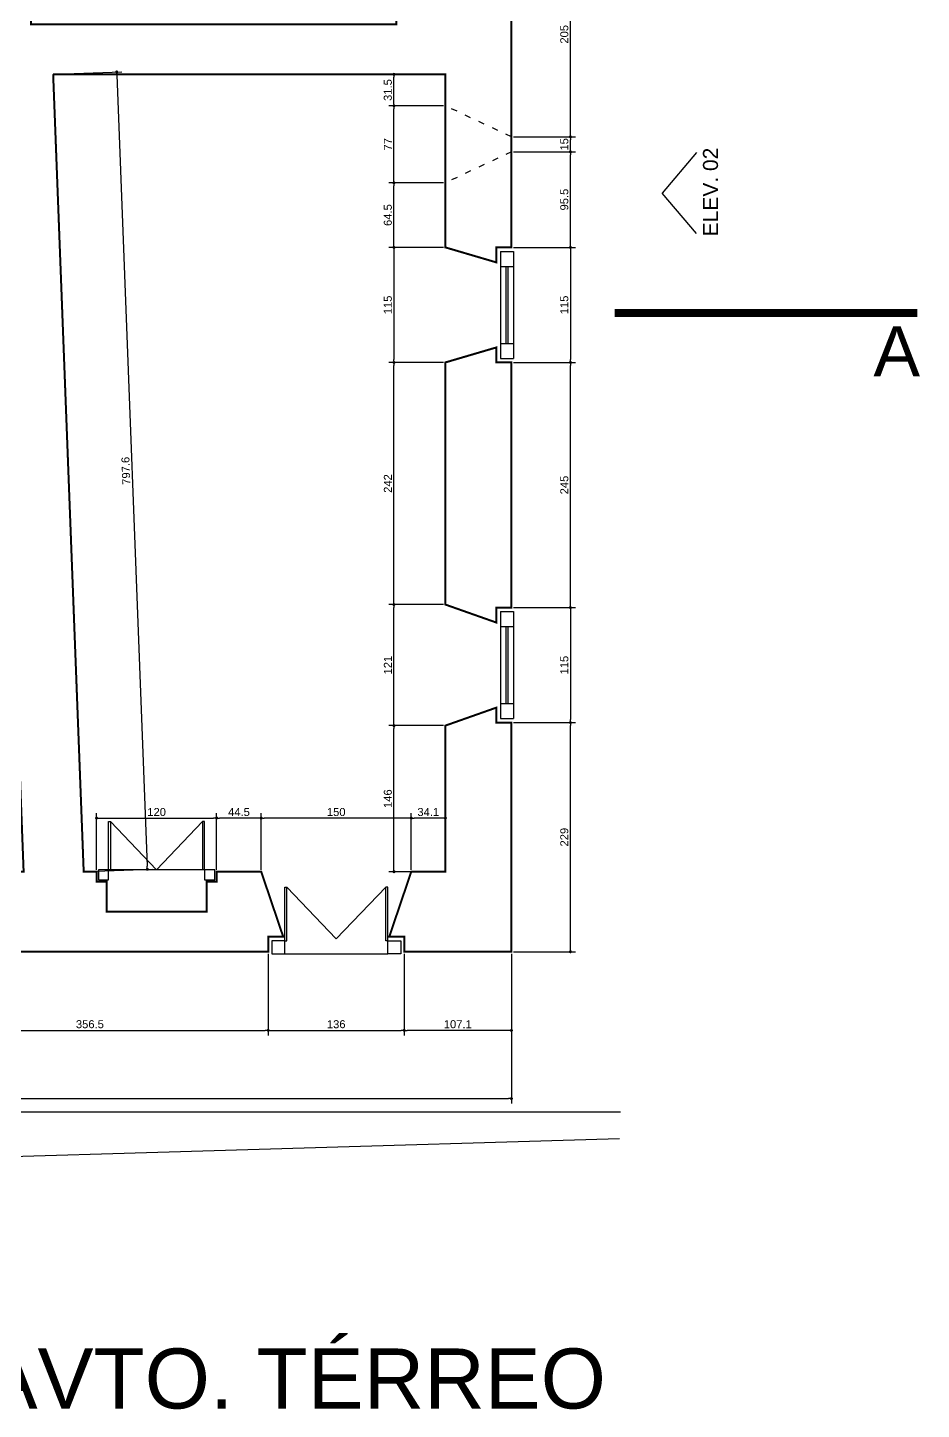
# Model space of a CAD drawing. Extents: x 18300 to 45581, y 436 to 7791.
# Drawn here: x 19875 to 20768, y 5236 to 6617 of the extents above; entities that cross this region are included whole.
import ezdxf

# ---------------------------------------------------------------- set-up
doc = ezdxf.new("R2010")
doc.units = 0
doc.header["$PDMODE"] = 35
doc.linetypes.add('ACAD_ISO03W100', pattern=[30, 12, -18])
doc.linetypes.add('CENTER2', pattern=[28.575, 19.05, -3.175, 3.175, -3.175])
doc.layers.get('0').update_dxf_attribs({"linetype": 'CONTINUOUS'})
doc.layers.get('DEFPOINTS').update_dxf_attribs({"linetype": 'CONTINUOUS'})
for name, color, linetype in [('COTA', 7, 'CONTINUOUS'), ('PAREDE', 7, 'CONTINUOUS'), ('PAREDE_FINA', 7, 'CONTINUOUS')]:
    doc.layers.add(name, color=color, linetype=linetype)
doc.styles.add('TEXTO', font='ARIAL.TTF')
doc.dimstyles.new('COTA', dxfattribs={"dimtxt": 8, "dimasz": 3, "dimexe": 5, "dimexo": 2, "dimgap": 2, "dimtad": 1, "dimdec": 1, "dimzin": 9, "dimdsep": 46, "dimtxsty": 'TEXTO', "dimblk1": 'DOT', "dimblk2": 'DOT', "dimsah": 1, "dimcen": 0, "dimclrd": 256, "dimclre": 256, "dimclrt": 256, "dimadec": 0, "dimazin": 0, "dimtfac": 0.06, "dimtdec": 1, "dimtmove": 0, "dimatfit": 3, "dimldrblk": 'DOT', "dimfxl": 1, "dimtolj": 1, "dimtzin": 0, "dimarcsym": 0})

# ---------------------------------------------------------------- blocks, each defined once
blk = doc.blocks.new('_DOT')
at = {"color": 0, "linetype": 'ByBlock'}
blk.add_line((-0.5, 0), (-1, 0), dxfattribs=at)
at = {"color": 0, "linetype": 'ByBlock', "const_width": 0.5}
blk.add_lwpolyline([(-0.25, 0, 1), (0.25, 0, 1)], format="xyb", close=True, dxfattribs=at)
blk = doc.blocks.new('*D59')
at = {"layer": 'COTA', "lineweight": -2}
for p, q in [((20115.4, 5691), (20115.4, 5609.4)), ((19758.9, 5671), (19758.9, 5609.4)), ((19761.9, 5614.4), (20112.4, 5614.4))]:
    blk.add_line(p, q, dxfattribs=at)
at = {"layer": 'DEFPOINTS', "color": 0}
for p in [(20115.4, 5693), (19758.9, 5673), (20115.4, 5614.4)]:
    blk.add_point(p, dxfattribs=at)
at = {"layer": 'COTA', "lineweight": -2, "xscale": 3, "yscale": 3, "zscale": 3, "rotation": 180}
blk.add_blockref('_DOT', (19758.9, 5614.4), dxfattribs=at)
at = {"layer": 'COTA', "lineweight": -2, "xscale": 3, "yscale": 3, "zscale": 3}
blk.add_blockref('_DOT', (20115.4, 5614.4), dxfattribs=at)
at = {"layer": 'COTA', "insert": (19937.2, 5620.5), "char_height": 8, "attachment_point": 5, "style": 'TEXTO'}
blk.add_mtext('\\A1;356.5', dxfattribs=at)
blk = doc.blocks.new('*D60')
at = {"layer": 'COTA', "lineweight": -2}
for p, q in [((20115.4, 5691), (20115.4, 5609.4)), ((20251.4, 5691), (20251.4, 5609.4)), ((20118.4, 5614.4), (20248.4, 5614.4))]:
    blk.add_line(p, q, dxfattribs=at)
at = {"layer": 'DEFPOINTS', "color": 0}
for p in [(20115.4, 5693), (20251.4, 5693), (20251.4, 5614.4)]:
    blk.add_point(p, dxfattribs=at)
at = {"layer": 'COTA', "lineweight": -2, "xscale": 3, "yscale": 3, "zscale": 3, "rotation": 180}
blk.add_blockref('_DOT', (20115.4, 5614.4), dxfattribs=at)
at = {"layer": 'COTA', "lineweight": -2, "xscale": 3, "yscale": 3, "zscale": 3}
blk.add_blockref('_DOT', (20251.4, 5614.4), dxfattribs=at)
at = {"layer": 'COTA', "insert": (20183.4, 5620.5), "char_height": 8, "attachment_point": 5, "style": 'TEXTO'}
blk.add_mtext('\\A1;136', dxfattribs=at)
blk = doc.blocks.new('*D61')
at = {"layer": 'COTA', "lineweight": -2}
for p, q in [((20251.4, 5691), (20251.4, 5609.4)), ((20358.5, 5691), (20358.5, 5609.4)), ((20355.5, 5614.4), (20254.4, 5614.4))]:
    blk.add_line(p, q, dxfattribs=at)
at = {"layer": 'DEFPOINTS', "color": 0}
for p in [(20251.4, 5693), (20358.5, 5693), (20251.4, 5614.4)]:
    blk.add_point(p, dxfattribs=at)
at = {"layer": 'COTA', "lineweight": -2, "xscale": 3, "yscale": 3, "zscale": 3, "rotation": 180}
blk.add_blockref('_DOT', (20251.4, 5614.4), dxfattribs=at)
at = {"layer": 'COTA', "lineweight": -2, "xscale": 3, "yscale": 3, "zscale": 3}
blk.add_blockref('_DOT', (20358.5, 5614.4), dxfattribs=at)
at = {"layer": 'COTA', "insert": (20304.9, 5620.5), "char_height": 8, "attachment_point": 5, "style": 'TEXTO'}
blk.add_mtext('\\A1;107.1', dxfattribs=at)
blk = doc.blocks.new('*D62')
at = {"layer": 'COTA', "lineweight": -2}
for p, q in [((20258.4, 5775), (20258.4, 5831.6)), ((20292.5, 5775), (20292.5, 5831.6)), ((20289.5, 5826.6), (20261.4, 5826.6))]:
    blk.add_line(p, q, dxfattribs=at)
at = {"layer": 'DEFPOINTS', "color": 0}
for p in [(20258.4, 5826.6), (20258.4, 5773), (20292.5, 5773)]:
    blk.add_point(p, dxfattribs=at)
at = {"layer": 'COTA', "lineweight": -2, "xscale": 3, "yscale": 3, "zscale": 3, "rotation": 180}
blk.add_blockref('_DOT', (20258.4, 5826.6), dxfattribs=at)
at = {"layer": 'COTA', "lineweight": -2, "xscale": 3, "yscale": 3, "zscale": 3}
blk.add_blockref('_DOT', (20292.5, 5826.6), dxfattribs=at)
at = {"layer": 'COTA', "insert": (20275.4, 5832.6), "char_height": 8, "attachment_point": 5, "style": 'TEXTO'}
blk.add_mtext('\\A1;34.1', dxfattribs=at)
blk = doc.blocks.new('*D63')
at = {"layer": 'COTA', "lineweight": -2}
for p, q in [((20108.4, 5775), (20108.4, 5831.6)), ((20258.4, 5775), (20258.4, 5831.6)), ((20255.4, 5826.6), (20111.4, 5826.6))]:
    blk.add_line(p, q, dxfattribs=at)
at = {"layer": 'DEFPOINTS', "color": 0}
for p in [(20108.4, 5826.6), (20108.4, 5773), (20258.4, 5773)]:
    blk.add_point(p, dxfattribs=at)
at = {"layer": 'COTA', "lineweight": -2, "xscale": 3, "yscale": 3, "zscale": 3, "rotation": 180}
blk.add_blockref('_DOT', (20108.4, 5826.6), dxfattribs=at)
at = {"layer": 'COTA', "lineweight": -2, "xscale": 3, "yscale": 3, "zscale": 3}
blk.add_blockref('_DOT', (20258.4, 5826.6), dxfattribs=at)
at = {"layer": 'COTA', "insert": (20183.4, 5832.6), "char_height": 8, "attachment_point": 5, "style": 'TEXTO'}
blk.add_mtext('\\A1;150', dxfattribs=at)
blk = doc.blocks.new('*D64')
at = {"layer": 'COTA', "lineweight": -2}
for p, q in [((20063.9, 5775), (20063.9, 5831.6)), ((20108.4, 5775), (20108.4, 5831.6)), ((20105.4, 5826.6), (20066.9, 5826.6))]:
    blk.add_line(p, q, dxfattribs=at)
at = {"layer": 'DEFPOINTS', "color": 0}
for p in [(20063.9, 5826.6), (20063.9, 5773), (20108.4, 5773)]:
    blk.add_point(p, dxfattribs=at)
at = {"layer": 'COTA', "lineweight": -2, "xscale": 3, "yscale": 3, "zscale": 3, "rotation": 180}
blk.add_blockref('_DOT', (20063.9, 5826.6), dxfattribs=at)
at = {"layer": 'COTA', "lineweight": -2, "xscale": 3, "yscale": 3, "zscale": 3}
blk.add_blockref('_DOT', (20108.4, 5826.6), dxfattribs=at)
at = {"layer": 'COTA', "insert": (20086.2, 5832.6), "char_height": 8, "attachment_point": 5, "style": 'TEXTO'}
blk.add_mtext('\\A1;44.5', dxfattribs=at)
blk = doc.blocks.new('*D65')
at = {"layer": 'COTA', "lineweight": -2}
for p, q in [((19943.9, 5775), (19943.9, 5831.6)), ((20063.9, 5775), (20063.9, 5831.6)), ((19946.9, 5826.6), (20060.9, 5826.6))]:
    blk.add_line(p, q, dxfattribs=at)
at = {"layer": 'DEFPOINTS', "color": 0}
for p in [(20063.9, 5826.6), (19943.9, 5773), (20063.9, 5773)]:
    blk.add_point(p, dxfattribs=at)
at = {"layer": 'COTA', "lineweight": -2, "xscale": 3, "yscale": 3, "zscale": 3, "rotation": 180}
blk.add_blockref('_DOT', (19943.9, 5826.6), dxfattribs=at)
at = {"layer": 'COTA', "lineweight": -2, "xscale": 3, "yscale": 3, "zscale": 3}
blk.add_blockref('_DOT', (20063.9, 5826.6), dxfattribs=at)
at = {"layer": 'COTA', "insert": (20003.9, 5832.6), "char_height": 8, "attachment_point": 5, "style": 'TEXTO'}
blk.add_mtext('\\A1;120', dxfattribs=at)
blk = doc.blocks.new('*D66')
at = {"layer": 'COTA', "lineweight": -2}
for p, q in [((19902.5, 6570.1), (19969, 6572.6)), ((19964.2, 6569.5), (19994.4, 5778.4)), ((19933, 5773.1), (19999.6, 5775.6))]:
    blk.add_line(p, q, dxfattribs=at)
at = {"layer": 'DEFPOINTS', "color": 0}
for p in [(19900.5, 6570), (19931, 5773), (19994.6, 5775.4)]:
    blk.add_point(p, dxfattribs=at)
at = {"layer": 'COTA', "lineweight": -2, "xscale": 3, "yscale": 3, "zscale": 3}
for p, rotation in [((19964, 6572.4), 92.19337856493703), ((19994.6, 5775.4), 272.193378564937)]:
    blk.add_blockref('_DOT', p, dxfattribs=dict(at, rotation=rotation))
at = {"layer": 'COTA', "insert": (19973.2, 6173.7), "char_height": 8, "attachment_point": 5, "rotation": 92.1934, "style": 'TEXTO'}
blk.add_mtext('\\A1;797.6', dxfattribs=at)
blk = doc.blocks.new('*D67')
at = {"layer": 'COTA', "lineweight": -2}
for p, q in [((20290.5, 5919), (20236.1, 5919)), ((20241.1, 5776), (20241.1, 5916)), ((20290.5, 5773), (20236.1, 5773))]:
    blk.add_line(p, q, dxfattribs=at)
at = {"layer": 'DEFPOINTS', "color": 0}
for p in [(20241.1, 5919), (20292.5, 5919), (20292.5, 5773)]:
    blk.add_point(p, dxfattribs=at)
at = {"layer": 'COTA', "lineweight": -2, "xscale": 3, "yscale": 3, "zscale": 3}
for p, rotation in [((20241.1, 5919), 90), ((20241.1, 5773), 270)]:
    blk.add_blockref('_DOT', p, dxfattribs=dict(at, rotation=rotation))
at = {"layer": 'COTA', "insert": (20235, 5846), "char_height": 8, "attachment_point": 5, "rotation": 90, "style": 'TEXTO'}
blk.add_mtext('\\A1;146', dxfattribs=at)
blk = doc.blocks.new('*D68')
at = {"layer": 'COTA', "lineweight": -2}
for p, q in [((20290.5, 6040), (20236.1, 6040)), ((20241.1, 5922), (20241.1, 6037)), ((20290.5, 5919), (20236.1, 5919))]:
    blk.add_line(p, q, dxfattribs=at)
at = {"layer": 'DEFPOINTS', "color": 0}
for p in [(20241.1, 6040), (20292.5, 6040), (20292.5, 5919)]:
    blk.add_point(p, dxfattribs=at)
at = {"layer": 'COTA', "lineweight": -2, "xscale": 3, "yscale": 3, "zscale": 3}
for p, rotation in [((20241.1, 6040), 90), ((20241.1, 5919), 270)]:
    blk.add_blockref('_DOT', p, dxfattribs=dict(at, rotation=rotation))
at = {"layer": 'COTA', "insert": (20235, 5979.5), "char_height": 8, "attachment_point": 5, "rotation": 90, "style": 'TEXTO'}
blk.add_mtext('\\A1;121', dxfattribs=at)
blk = doc.blocks.new('*D69')
at = {"layer": 'COTA', "lineweight": -2}
for p, q in [((20290.5, 6282), (20236.1, 6282)), ((20241.1, 6043), (20241.1, 6279)), ((20290.5, 6040), (20236.1, 6040))]:
    blk.add_line(p, q, dxfattribs=at)
at = {"layer": 'DEFPOINTS', "color": 0}
for p in [(20241.1, 6282), (20292.5, 6282), (20292.5, 6040)]:
    blk.add_point(p, dxfattribs=at)
at = {"layer": 'COTA', "lineweight": -2, "xscale": 3, "yscale": 3, "zscale": 3}
for p, rotation in [((20241.1, 6282), 90), ((20241.1, 6040), 270)]:
    blk.add_blockref('_DOT', p, dxfattribs=dict(at, rotation=rotation))
at = {"layer": 'COTA', "insert": (20235, 6161), "char_height": 8, "attachment_point": 5, "rotation": 90, "style": 'TEXTO'}
blk.add_mtext('\\A1;242', dxfattribs=at)
blk = doc.blocks.new('*D70')
at = {"layer": 'COTA', "lineweight": -2}
for p, q in [((20290.5, 6397), (20236.1, 6397)), ((20241.1, 6394), (20241.1, 6285)), ((20290.5, 6282), (20236.1, 6282))]:
    blk.add_line(p, q, dxfattribs=at)
at = {"layer": 'DEFPOINTS', "color": 0}
for p in [(20292.5, 6397), (20241.1, 6282), (20292.5, 6282)]:
    blk.add_point(p, dxfattribs=at)
at = {"layer": 'COTA', "lineweight": -2, "xscale": 3, "yscale": 3, "zscale": 3}
for p, rotation in [((20241.1, 6397), 90), ((20241.1, 6282), 270)]:
    blk.add_blockref('_DOT', p, dxfattribs=dict(at, rotation=rotation))
at = {"layer": 'COTA', "insert": (20235, 6339.5), "char_height": 8, "attachment_point": 5, "rotation": 90, "style": 'TEXTO'}
blk.add_mtext('\\A1;115', dxfattribs=at)
blk = doc.blocks.new('*D71')
at = {"layer": 'COTA', "lineweight": -2}
for p, q in [((20360.5, 5922), (20422.5, 5922)), ((20417.5, 5696), (20417.5, 5919)), ((20360.5, 5693), (20422.5, 5693))]:
    blk.add_line(p, q, dxfattribs=at)
at = {"layer": 'DEFPOINTS', "color": 0}
for p in [(20358.5, 5922), (20417.5, 5922), (20358.5, 5693)]:
    blk.add_point(p, dxfattribs=at)
at = {"layer": 'COTA', "lineweight": -2, "xscale": 3, "yscale": 3, "zscale": 3}
for p, rotation in [((20417.5, 5922), 90), ((20417.5, 5693), 270)]:
    blk.add_blockref('_DOT', p, dxfattribs=dict(at, rotation=rotation))
at = {"layer": 'COTA', "insert": (20411.4, 5807.5), "char_height": 8, "attachment_point": 5, "rotation": 90, "style": 'TEXTO'}
blk.add_mtext('\\A1;229', dxfattribs=at)
blk = doc.blocks.new('*D72')
at = {"layer": 'COTA', "lineweight": -2}
for p, q in [((20360.5, 6037), (20422.5, 6037)), ((20417.5, 6034), (20417.5, 5925)), ((20360.5, 5922), (20422.5, 5922))]:
    blk.add_line(p, q, dxfattribs=at)
at = {"layer": 'DEFPOINTS', "color": 0}
for p in [(20358.5, 6037), (20358.5, 5922), (20417.5, 5922)]:
    blk.add_point(p, dxfattribs=at)
at = {"layer": 'COTA', "lineweight": -2, "xscale": 3, "yscale": 3, "zscale": 3}
for p, rotation in [((20417.5, 6037), 90), ((20417.5, 5922), 270)]:
    blk.add_blockref('_DOT', p, dxfattribs=dict(at, rotation=rotation))
at = {"layer": 'COTA', "insert": (20411.4, 5979.5), "char_height": 8, "attachment_point": 5, "rotation": 90, "style": 'TEXTO'}
blk.add_mtext('\\A1;115', dxfattribs=at)
blk = doc.blocks.new('*D73')
at = {"layer": 'COTA', "lineweight": -2}
for p, q in [((20360.5, 6282), (20422.5, 6282)), ((20417.5, 6040), (20417.5, 6279)), ((20360.5, 6037), (20422.5, 6037))]:
    blk.add_line(p, q, dxfattribs=at)
at = {"layer": 'DEFPOINTS', "color": 0}
for p in [(20358.5, 6282), (20417.5, 6282), (20358.5, 6037)]:
    blk.add_point(p, dxfattribs=at)
at = {"layer": 'COTA', "lineweight": -2, "xscale": 3, "yscale": 3, "zscale": 3}
for p, rotation in [((20417.5, 6282), 90), ((20417.5, 6037), 270)]:
    blk.add_blockref('_DOT', p, dxfattribs=dict(at, rotation=rotation))
at = {"layer": 'COTA', "insert": (20411.4, 6159.5), "char_height": 8, "attachment_point": 5, "rotation": 90, "style": 'TEXTO'}
blk.add_mtext('\\A1;245', dxfattribs=at)
blk = doc.blocks.new('*D74')
at = {"layer": 'COTA', "lineweight": -2}
for p, q in [((20360.5, 6397), (20422.5, 6397)), ((20417.5, 6394), (20417.5, 6285)), ((20360.5, 6282), (20422.5, 6282))]:
    blk.add_line(p, q, dxfattribs=at)
at = {"layer": 'DEFPOINTS', "color": 0}
for p in [(20358.5, 6397), (20358.5, 6282), (20417.5, 6282)]:
    blk.add_point(p, dxfattribs=at)
at = {"layer": 'COTA', "lineweight": -2, "xscale": 3, "yscale": 3, "zscale": 3}
for p, rotation in [((20417.5, 6397), 90), ((20417.5, 6282), 270)]:
    blk.add_blockref('_DOT', p, dxfattribs=dict(at, rotation=rotation))
at = {"layer": 'COTA', "insert": (20411.4, 6339.5), "char_height": 8, "attachment_point": 5, "rotation": 90, "style": 'TEXTO'}
blk.add_mtext('\\A1;115', dxfattribs=at)
blk = doc.blocks.new('*D75')
at = {"layer": 'COTA', "lineweight": -2}
for p, q in [((20290.5, 6461.5), (20236.1, 6461.5)), ((20241.1, 6400), (20241.1, 6458.5)), ((20290.5, 6397), (20236.1, 6397))]:
    blk.add_line(p, q, dxfattribs=at)
at = {"layer": 'DEFPOINTS', "color": 0}
for p in [(20241.1, 6461.5), (20292.5, 6461.5), (20292.5, 6397)]:
    blk.add_point(p, dxfattribs=at)
at = {"layer": 'COTA', "lineweight": -2, "xscale": 3, "yscale": 3, "zscale": 3}
for p, rotation in [((20241.1, 6461.5), 90), ((20241.1, 6397), 270)]:
    blk.add_blockref('_DOT', p, dxfattribs=dict(at, rotation=rotation))
at = {"layer": 'COTA', "insert": (20235, 6429.3), "char_height": 8, "attachment_point": 5, "rotation": 90, "style": 'TEXTO'}
blk.add_mtext('\\A1;64.5', dxfattribs=at)
blk = doc.blocks.new('*D76')
at = {"layer": 'COTA', "lineweight": -2}
for p, q in [((20290.5, 6538.5), (20236.1, 6538.5)), ((20241.1, 6464.5), (20241.1, 6535.5)), ((20290.5, 6461.5), (20236.1, 6461.5))]:
    blk.add_line(p, q, dxfattribs=at)
at = {"layer": 'DEFPOINTS', "color": 0}
for p in [(20241.1, 6538.5), (20292.5, 6538.5), (20292.5, 6461.5)]:
    blk.add_point(p, dxfattribs=at)
at = {"layer": 'COTA', "lineweight": -2, "xscale": 3, "yscale": 3, "zscale": 3}
for p, rotation in [((20241.1, 6538.5), 90), ((20241.1, 6461.5), 270)]:
    blk.add_blockref('_DOT', p, dxfattribs=dict(at, rotation=rotation))
at = {"layer": 'COTA', "insert": (20235.1, 6500), "char_height": 8, "attachment_point": 5, "rotation": 90, "style": 'TEXTO'}
blk.add_mtext('\\A1;77', dxfattribs=at)
blk = doc.blocks.new('*D77')
at = {"layer": 'COTA', "lineweight": -2}
for p, q in [((20290.5, 6570), (20236.1, 6570)), ((20241.1, 6541.5), (20241.1, 6567)), ((20290.5, 6538.5), (20236.1, 6538.5))]:
    blk.add_line(p, q, dxfattribs=at)
at = {"layer": 'DEFPOINTS', "color": 0}
for p in [(20241.1, 6570), (20292.5, 6570), (20292.5, 6538.5)]:
    blk.add_point(p, dxfattribs=at)
at = {"layer": 'COTA', "lineweight": -2, "xscale": 3, "yscale": 3, "zscale": 3}
for p, rotation in [((20241.1, 6570), 90), ((20241.1, 6538.5), 270)]:
    blk.add_blockref('_DOT', p, dxfattribs=dict(at, rotation=rotation))
at = {"layer": 'COTA', "insert": (20235, 6554.3), "char_height": 8, "attachment_point": 5, "rotation": 90, "style": 'TEXTO'}
blk.add_mtext('\\A1;31.5', dxfattribs=at)
blk = doc.blocks.new('*D78')
at = {"layer": 'COTA', "lineweight": -2}
for p, q in [((20360.5, 6492.5), (20422.5, 6492.5)), ((20417.5, 6400), (20417.5, 6489.5)), ((20360.5, 6397), (20422.5, 6397))]:
    blk.add_line(p, q, dxfattribs=at)
at = {"layer": 'DEFPOINTS', "color": 0}
for p in [(20358.5, 6492.5), (20417.5, 6492.5), (20358.5, 6397)]:
    blk.add_point(p, dxfattribs=at)
at = {"layer": 'COTA', "lineweight": -2, "xscale": 3, "yscale": 3, "zscale": 3}
for p, rotation in [((20417.5, 6492.5), 90), ((20417.5, 6397), 270)]:
    blk.add_blockref('_DOT', p, dxfattribs=dict(at, rotation=rotation))
at = {"layer": 'COTA', "insert": (20411.4, 6444.8), "char_height": 8, "attachment_point": 5, "rotation": 90, "style": 'TEXTO'}
blk.add_mtext('\\A1;95.5', dxfattribs=at)
blk = doc.blocks.new('*D79')
at = {"layer": 'COTA', "lineweight": -2}
for p, q in [((20360.5, 6507.5), (20422.5, 6507.5)), ((20360.5, 6492.5), (20422.5, 6492.5)), ((20417.5, 6495.5), (20417.5, 6504.5))]:
    blk.add_line(p, q, dxfattribs=at)
at = {"layer": 'DEFPOINTS', "color": 0}
for p in [(20358.5, 6507.5), (20417.5, 6507.5), (20358.5, 6492.5)]:
    blk.add_point(p, dxfattribs=at)
at = {"layer": 'COTA', "lineweight": -2, "xscale": 3, "yscale": 3, "zscale": 3}
for p, rotation in [((20417.5, 6507.5), 90), ((20417.5, 6492.5), 270)]:
    blk.add_blockref('_DOT', p, dxfattribs=dict(at, rotation=rotation))
at = {"layer": 'COTA', "insert": (20411.4, 6500), "char_height": 8, "attachment_point": 5, "rotation": 90, "style": 'TEXTO'}
blk.add_mtext('\\A1;15', dxfattribs=at)
blk = doc.blocks.new('*D86')
at = {"layer": 'COTA', "lineweight": -2}
for p, q in [((20360.5, 6712.5), (20422.5, 6712.5)), ((20417.5, 6510.5), (20417.5, 6709.5)), ((20360.5, 6507.5), (20422.5, 6507.5))]:
    blk.add_line(p, q, dxfattribs=at)
at = {"layer": 'DEFPOINTS', "color": 0}
for p in [(20358.5, 6712.5), (20417.5, 6712.5), (20358.5, 6507.5)]:
    blk.add_point(p, dxfattribs=at)
at = {"layer": 'COTA', "lineweight": -2, "xscale": 3, "yscale": 3, "zscale": 3}
for p, rotation in [((20417.5, 6712.5), 90), ((20417.5, 6507.5), 270)]:
    blk.add_blockref('_DOT', p, dxfattribs=dict(at, rotation=rotation))
at = {"layer": 'COTA', "insert": (20411.4, 6610), "char_height": 8, "attachment_point": 5, "rotation": 90, "style": 'TEXTO'}
blk.add_mtext('\\A1;205', dxfattribs=at)
blk = doc.blocks.new('*D124')
at = {"layer": 'COTA', "lineweight": -2}
for p, q in [((18764.5, 5691), (18764.5, 5541.2)), ((20358.5, 5691), (20358.5, 5541.2)), ((18767.5, 5546.2), (20355.5, 5546.2))]:
    blk.add_line(p, q, dxfattribs=at)
at = {"layer": 'DEFPOINTS', "color": 0}
for p in [(18764.5, 5693), (20358.5, 5693), (20358.5, 5546.2)]:
    blk.add_point(p, dxfattribs=at)
at = {"layer": 'COTA', "lineweight": -2, "xscale": 3, "yscale": 3, "zscale": 3, "rotation": 180}
blk.add_blockref('_DOT', (18764.5, 5546.2), dxfattribs=at)
at = {"layer": 'COTA', "lineweight": -2, "xscale": 3, "yscale": 3, "zscale": 3}
blk.add_blockref('_DOT', (20358.5, 5546.2), dxfattribs=at)
at = {"layer": 'COTA', "insert": (19561.5, 5552.3), "char_height": 8, "attachment_point": 5, "style": 'TEXTO'}
blk.add_mtext('\\A1;1594', dxfattribs=at)

msp = doc.modelspace()

# ---------------------------------------------------------------- linework, layer by layer
at = {"layer": 'PAREDE', "const_width": 2}
for points in [[(19900.48, 6570.01), (20292.48, 6570.01), (20292.48, 6461.51), (20292.48, 6397.01), (20343.48, 6382.01), (20343.48, 6397.01), (20358.48, 6397.01), (20358.48, 6492.51), (20358.48, 6712.51), (20340.48, 6712.51), (20340.48, 6730.51), (20243.48, 6693.51), (20243.48, 6620.01), (19878.48, 6620.01), (19878.48, 7250.01), (20243.48, 7270.01), (20243.48, 7134.01), (20340.48, 7102.51), (20340.48, 7120.51), (20358.48, 7120.51), (20358.48, 7276.32), (20532.26, 7285.84)], [(19646.85, 6627.11), (19646.85, 6612.11), (19838.85, 6611.47), (19870.96, 5773.01), (19728.76, 5773.01), (19728.91, 5673.01), (19758.91, 5673.01), (19758.48, 5693.01), (20115.41, 5693.01), (20115.41, 5708.01), (20130.41, 5708.01), (20108.41, 5773.01), (20063.91, 5773.01), (20063.91, 5763.01), (20053.91, 5763.01), (20053.91, 5733.01), (19953.91, 5733.01), (19953.91, 5763.01), (19943.91, 5763.01), (19943.91, 5773.01), (19931, 5773.01), (19900.48, 6570.01)]]:
    msp.add_lwpolyline(points, dxfattribs=at)
for points in [[(20292.48, 6040.01), (20343.48, 6022.01), (20343.48, 6037.01), (20358.48, 6037.01), (20358.48, 6282.01), (20343.48, 6282.01), (20343.48, 6297.01), (20292.48, 6282.01)], [(20292.48, 5919.01), (20292.48, 5773.01), (20258.41, 5773.01), (20236.41, 5708.01), (20251.41, 5708.01), (20251.41, 5693.01), (20358.48, 5693.01), (20358.48, 5922.01), (20343.48, 5922.01), (20343.48, 5937.01)]]:
    msp.add_lwpolyline(points, close=True, dxfattribs=at)
at = {"layer": 'PAREDE_FINA', "linetype": 'ACAD_ISO03W100', "ltscale": 0.5}
for points in [[(20358.48, 6507.51), (20292.48, 6538.51)], [(20358.48, 6492.51), (20292.48, 6461.51)]]:
    msp.add_lwpolyline(points, dxfattribs=at)
at = {"layer": 'PAREDE_FINA'}
for points in [[(20543.44, 6491.79), (20509.27, 6451.31)], [(20543.44, 6410.82), (20509.27, 6451.31)], [(20347.48, 6393.01), (20347.48, 6286.01)], [(20347.48, 6393.01), (20360.48, 6393.01)], [(20360.48, 6393.01), (20360.48, 6286.01)], [(20347.48, 6378.01), (20360.48, 6378.01)], [(20352.98, 6378.01), (20352.98, 6301.01)], [(20354.98, 6378.01), (20354.98, 6301.01)], [(20347.48, 6301.01), (20360.48, 6301.01)], [(20347.48, 6286.01), (20360.48, 6286.01)], [(20347.48, 6033.01), (20347.48, 5926.01)], [(20347.48, 6033.01), (20360.48, 6033.01)], [(20360.48, 6033.01), (20360.48, 5926.01)], [(20347.48, 6018.01), (20360.48, 6018.01)], [(20352.98, 6018.01), (20352.98, 5941.01)], [(20354.98, 6018.01), (20354.98, 5941.01)], [(20347.48, 5941.01), (20360.48, 5941.01)], [(20347.48, 5926.01), (20360.48, 5926.01)], [(19955.91, 5775.01), (19955.91, 5823.01)], [(19955.91, 5823.01), (19957.91, 5823.01)], [(19957.91, 5823.01), (20003.91, 5775.01)], [(19957.91, 5823.01), (19957.91, 5775.01)], [(20049.91, 5823.01), (20003.91, 5775.01)], [(20051.91, 5823.01), (20049.91, 5823.01)], [(20049.91, 5823.01), (20049.91, 5775.01)], [(20051.91, 5775.01), (20051.91, 5823.01)], [(20051.91, 5775.01), (19955.91, 5775.01)], [(20131.91, 5704.01), (20131.91, 5757.51)], [(20131.91, 5757.51), (20133.91, 5757.51), (20183.41, 5706.01)], [(20133.91, 5704.01), (20133.91, 5757.51)], [(20234.91, 5757.51), (20232.91, 5757.51), (20183.41, 5706.01)], [(20232.91, 5704.01), (20232.91, 5757.51)], [(20234.91, 5704.01), (20234.91, 5757.51)], [(20131.91, 5704.01), (20133.91, 5704.01)], [(20234.91, 5704.01), (20232.91, 5704.01)], [(20131.91, 5691.01), (20234.91, 5691.01)], [(19745.91, 5533.01), (20467.69, 5533.01)], [(19745.91, 5485.1), (20466.39, 5506.36)]]:
    msp.add_lwpolyline(points, dxfattribs=at)
at = {"layer": 'PAREDE_FINA', "linetype": 'CENTER2', "ltscale": 3, "const_width": 8}
msp.add_lwpolyline([(20461.72, 6331.34), (20764.24, 6331.34)], dxfattribs=at)
at = {"layer": 'PAREDE_FINA'}
for points in [[(19955.91, 5765.01), (19955.91, 5775.01), (19945.91, 5775.01), (19945.91, 5765.01)], [(20061.91, 5765.01), (20061.91, 5775.01), (20051.91, 5775.01), (20051.91, 5765.01)], [(20118.91, 5704.01), (20118.91, 5691.01), (20131.91, 5691.01), (20131.91, 5704.01)], [(20247.91, 5704.01), (20247.91, 5691.01), (20234.91, 5691.01), (20234.91, 5704.01)]]:
    msp.add_lwpolyline(points, close=True, dxfattribs=at)

# ---------------------------------------------------------------- texts
at = {"layer": 'PAREDE_FINA', "style": 'TEXTO'}
msp.add_text('ELEV. 02', height=15, rotation=90, dxfattribs=at).set_placement((20564.97, 6408.11))
for s, height, p in [('A', 50, (20720.35, 6268.19)), ('PLANTA PAVTO. TÉRREO', 60, (19423.77, 5236.43))]:
    msp.add_text(s, height=height, dxfattribs=at).set_placement(p)

# ---------------------------------------------------------------- dimensions: what is measured, and where the dimension line sits
at = {"layer": 'COTA'}
for base, p1, p2, picture, middle in [((20417.48, 6712.51), (20358.48, 6507.51), (20358.48, 6712.51), '*D86', (20411.4, 6610.01)), ((20241.05, 6570.01), (20292.48, 6538.51), (20292.48, 6570.01), '*D77', (20234.97, 6554.26)), ((20241.05, 6538.51), (20292.48, 6461.51), (20292.48, 6538.51), '*D76', (20235.05, 6500.01)), ((20417.48, 6507.51), (20358.48, 6492.51), (20358.48, 6507.51), '*D79', (20411.4, 6500.01)), ((20417.48, 6492.51), (20358.48, 6397.01), (20358.48, 6492.51), '*D78', (20411.4, 6444.76)), ((20241.05, 6461.51), (20292.48, 6397.01), (20292.48, 6461.51), '*D75', (20234.97, 6429.26)), ((20241.05, 6282.01), (20292.48, 6397.01), (20292.48, 6282.01), '*D70', (20234.97, 6339.51)), ((20417.48, 6282.01), (20358.48, 6397.01), (20358.48, 6282.01), '*D74', (20411.4, 6339.51)), ((20241.05, 6282.01), (20292.48, 6040.01), (20292.48, 6282.01), '*D69', (20235.04, 6161.01)), ((20417.48, 6282.01), (20358.48, 6037.01), (20358.48, 6282.01), '*D73', (20411.4, 6159.51)), ((20241.05, 6040.01), (20292.48, 5919.01), (20292.48, 6040.01), '*D68', (20235.04, 5979.51)), ((20417.48, 5922.01), (20358.48, 6037.01), (20358.48, 5922.01), '*D72', (20411.4, 5979.51)), ((20241.05, 5919.01), (20292.48, 5773.01), (20292.48, 5919.01), '*D67', (20234.97, 5846.01)), ((20417.48, 5922.01), (20358.48, 5693.01), (20358.48, 5922.01), '*D71', (20411.4, 5807.51))]:
    dim = msp.add_linear_dim(base=base, p1=p1, p2=p2, angle=90, dimstyle='COTA', override={"dimscale": 1}, dxfattribs=at)
    dim.commit()
    dim.dimension.update_dxf_attribs({"geometry": picture, "text_midpoint": middle})
dim = msp.add_linear_dim(base=(19994.56, 5775.45), p1=(19900.48, 6570.01), p2=(19931, 5773.01), angle=92.19338, dimstyle='COTA', override={"dimscale": 1}, dxfattribs=at)
dim.commit()
dim.dimension.update_dxf_attribs({"geometry": '*D66', "text_midpoint": (19979.3, 6173.95), "dimtype": 160})
for base, p1, p2, picture, middle in [((20063.91, 5826.55), (19943.91, 5773.01), (20063.91, 5773.01), '*D65', (20003.91, 5832.64)), ((20063.91, 5826.55), (20108.41, 5773.01), (20063.91, 5773.01), '*D64', (20086.16, 5832.62)), ((20108.41, 5826.55), (20258.41, 5773.01), (20108.41, 5773.01), '*D63', (20183.41, 5832.64)), ((20258.41, 5826.55), (20292.48, 5773.01), (20258.41, 5773.01), '*D62', (20275.44, 5832.64)), ((20358.48, 5546.24), (18764.48, 5693.01), (20358.48, 5693.01), '*D124', (19561.48, 5552.32)), ((20115.41, 5614.44), (19758.91, 5673.01), (20115.41, 5693.01), '*D59', (19937.16, 5620.52)), ((20251.41, 5614.44), (20115.41, 5693.01), (20251.41, 5693.01), '*D60', (20183.41, 5620.52)), ((20251.41, 5614.44), (20358.48, 5693.01), (20251.41, 5693.01), '*D61', (20304.94, 5620.52))]:
    dim = msp.add_linear_dim(base=base, p1=p1, p2=p2, dimstyle='COTA', override={"dimscale": 1}, dxfattribs=at)
    dim.commit()
    dim.dimension.update_dxf_attribs({"geometry": picture, "text_midpoint": middle})

doc.saveas('drawing.dxf')
